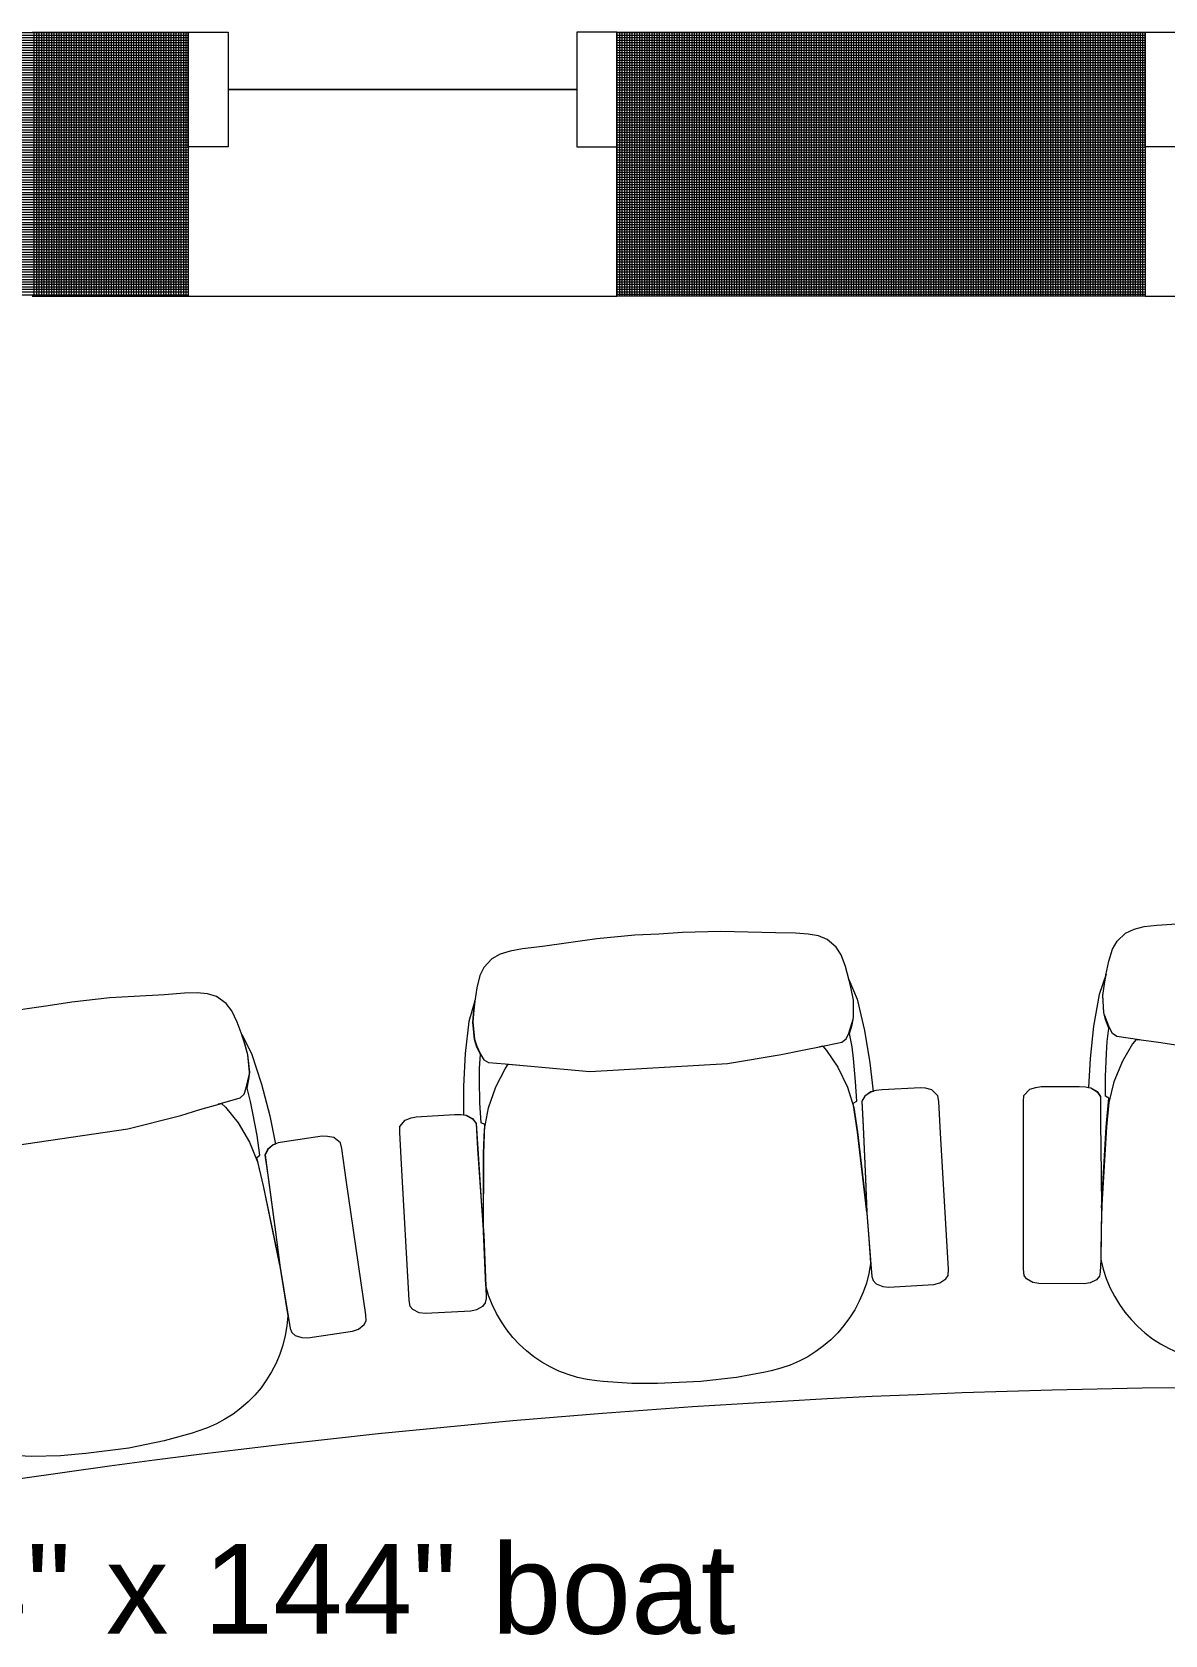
# Model space of a CAD drawing. Header units: inches. Extents: x -675 to 1187, y -924 to 1124.
# Drawn here: x -324.3 to -267.4, y 920.8 to 1001.2 of the extents above; entities that cross this region are included whole.
import ezdxf

# ---------------------------------------------------------------- set-up
doc = ezdxf.new("R2010")
doc.units = ezdxf.units.IN
doc.header["$MEASUREMENT"] = 0
for name, color, linetype, lineweight in [('A-Furn-Chair', 250, 'Continuous', 13), ('A-Furn-Table', 7, 'Continuous', 20), ('Base_dwg', 8, 'Continuous', 9), ('core and shell', 50, 'Continuous', 9)]:
    doc.layers.add(name, color=color, linetype=linetype, lineweight=lineweight)
doc.styles.add('Arial', font='arial.ttf', dxfattribs={"height": 4.5})

# ---------------------------------------------------------------- blocks, each defined once
blk = doc.blocks.new('Base_dwg_chair 3-727832-Level 1 Copy 1')
at = {"layer": 'A-Furn-Chair', "flags": 128}
for points in [[(-7.989, 16.409), (-9.128, 16.567), (-9.347, 16.727), (-9.504, 17.012), (-9.764, 17.695), (-9.785, 17.779), (-9.823, 18.65), (-9.731, 19.31), (-9.676, 19.648), (-9.53, 20.347), (-9.343, 20.948), (-9.116, 21.349), (-8.688, 21.763), (-8.26, 21.964), (-7.752, 22.084), (-7.124, 22.164), (-6.121, 22.231), (-3.379, 22.461), (-1.455, 22.525), (-0.263, 22.51), (0.929, 22.525), (2.853, 22.461), (5.595, 22.231), (6.598, 22.164), (7.226, 22.084), (7.734, 21.964), (8.162, 21.763), (8.59, 21.349), (8.817, 20.948), (9.004, 20.347), (9.141, 19.691), (9.216, 19.233), (9.298, 18.65), (9.259, 17.779), (9.173, 17.431), (9.013, 17.012), (8.856, 16.727), (8.637, 16.567), (7.804, 16.451), (6.527, 16.271), (3.576, 15.83), (-3.334, 15.83), (-6.053, 16.124), (-7.042, 16.271), (-8.16, 16.429)], [(-9.664, 19.693), (-10.014, 18.683), (-10.295, 17.093), (-10.468, 15.463), (-10.549, 14.018), (-10.429, 13.994), (-10.123, 13.8), (-9.953, 13.55), (-9.949, 12.275), (-9.922, 9.65), (-9.894, 7.981), (-9.655, 12.025), (-9.523, 13.488), (-9.699, 13.577), (-9.699, 14.571), (-9.654, 15.721), (-9.621, 16.317), (-9.537, 16.99), (-9.7, 17.419), (-9.787, 17.767), (-9.825, 18.638), (-9.744, 19.221), (-9.668, 19.678)], [(9.141, 19.693), (9.491, 18.683), (9.772, 17.093), (9.946, 15.463), (10.027, 14.018), (9.906, 13.994), (9.601, 13.8), (9.43, 13.55), (9.427, 12.275), (9.4, 9.65), (9.372, 7.981), (9.133, 12.025), (9.001, 13.488), (9.177, 13.577), (9.177, 14.571), (9.132, 15.721), (9.099, 16.317), (9.015, 16.99), (9.178, 17.419), (9.264, 17.767), (9.303, 18.638), (9.221, 19.221), (9.146, 19.678)], [(-9.933, 5.379), (-9.96, 4.757), (-10.006, 4.55), (-10.154, 4.376), (-10.468, 4.222), (-10.762, 4.175), (-13.035, 4.181), (-13.345, 4.235), (-13.655, 4.416), (-13.784, 4.587), (-13.805, 4.897), (-13.805, 11.739), (-13.805, 13.321), (-13.786, 13.617), (-13.497, 13.927), (-13.187, 14.023), (-12.93, 14.066), (-11.014, 14.066), (-10.693, 14.056), (-10.427, 14.005), (-10.121, 13.81), (-9.951, 13.56), (-9.947, 12.286), (-9.919, 9.661), (-9.89, 7.953)], [(9.41, 5.381), (9.436, 4.759), (9.483, 4.552), (9.63, 4.378), (9.945, 4.224), (10.239, 4.178), (12.512, 4.184), (12.822, 4.238), (13.132, 4.419), (13.261, 4.59), (13.282, 4.9), (13.282, 11.742), (13.282, 13.324), (13.26, 13.62), (12.972, 13.93), (12.661, 14.026), (12.405, 14.069), (10.489, 14.069), (10.168, 14.058), (9.901, 14.007), (9.596, 13.812), (9.426, 13.562), (9.422, 12.288), (9.395, 9.663), (9.366, 7.955)]]:
    blk.add_lwpolyline(points, close=True, dxfattribs=at)
for points in [[(9.413, 5.394), (9.367, 8.12), (9.136, 12.025), (9.026, 13.246), (8.765, 14.304), (8.332, 15.333), (7.82, 16.206), (7.645, 16.429), (6.527, 16.271), (3.576, 15.83), (-3.334, 15.83), (-6.053, 16.124), (-7.042, 16.271), (-8.16, 16.429), (-8.335, 16.206), (-8.848, 15.333), (-9.281, 14.304), (-9.536, 13.27), (-9.647, 12.037), (-9.877, 8.136), (-9.91, 6.872), (-9.927, 5.714), (-9.929, 5.397)], [(-4.634, 0.321), (-4.327, 0.267), (-2.885, 0.087), (-1.089, -0.015), (1.089, 0.015), (2.369, 0.087), (3.812, 0.267), (4.118, 0.321)]]:
    blk.add_lwpolyline(points, dxfattribs=at)
at = {"layer": 'A-Furn-Chair'}
for centre, start, end in [((-3.642, 6.656), 191.31574, 261.09659), ((3.126, 6.656), 278.90341, 348.65527)]:
    blk.add_arc(centre, 6.412, start, end, dxfattribs=at)
blk = doc.blocks.new('Base_dwg_chair 3-727831-Level 1 Copy 1')
at = {"layer": 'A-Furn-Chair', "flags": 128}
for points in [[(-7.989, 16.409), (-9.128, 16.567), (-9.347, 16.727), (-9.504, 17.012), (-9.764, 17.695), (-9.785, 17.779), (-9.823, 18.65), (-9.731, 19.31), (-9.676, 19.648), (-9.53, 20.347), (-9.343, 20.948), (-9.116, 21.349), (-8.688, 21.763), (-8.26, 21.964), (-7.752, 22.084), (-7.124, 22.164), (-6.121, 22.231), (-3.379, 22.461), (-1.455, 22.525), (-0.263, 22.51), (0.929, 22.525), (2.853, 22.461), (5.595, 22.231), (6.598, 22.164), (7.226, 22.084), (7.734, 21.964), (8.162, 21.763), (8.59, 21.349), (8.817, 20.948), (9.004, 20.347), (9.141, 19.691), (9.216, 19.233), (9.298, 18.65), (9.259, 17.779), (9.173, 17.431), (9.013, 17.012), (8.856, 16.727), (8.637, 16.567), (7.804, 16.451), (6.527, 16.271), (3.576, 15.83), (-3.334, 15.83), (-6.053, 16.124), (-7.042, 16.271), (-8.16, 16.429)], [(-9.664, 19.693), (-10.014, 18.683), (-10.295, 17.093), (-10.468, 15.463), (-10.549, 14.018), (-10.429, 13.994), (-10.123, 13.8), (-9.953, 13.55), (-9.949, 12.275), (-9.922, 9.65), (-9.894, 7.981), (-9.655, 12.025), (-9.523, 13.488), (-9.699, 13.577), (-9.699, 14.571), (-9.654, 15.721), (-9.621, 16.317), (-9.537, 16.99), (-9.7, 17.419), (-9.787, 17.767), (-9.825, 18.638), (-9.744, 19.221), (-9.668, 19.678)], [(9.141, 19.693), (9.491, 18.683), (9.772, 17.093), (9.946, 15.463), (10.027, 14.018), (9.906, 13.994), (9.601, 13.8), (9.43, 13.55), (9.427, 12.275), (9.4, 9.65), (9.372, 7.981), (9.133, 12.025), (9.001, 13.488), (9.177, 13.577), (9.177, 14.571), (9.132, 15.721), (9.099, 16.317), (9.015, 16.99), (9.178, 17.419), (9.264, 17.767), (9.303, 18.638), (9.221, 19.221), (9.146, 19.678)], [(-9.933, 5.379), (-9.96, 4.757), (-10.006, 4.55), (-10.154, 4.376), (-10.468, 4.222), (-10.762, 4.175), (-13.035, 4.181), (-13.345, 4.235), (-13.655, 4.416), (-13.784, 4.587), (-13.805, 4.897), (-13.805, 11.739), (-13.805, 13.321), (-13.786, 13.617), (-13.497, 13.927), (-13.187, 14.023), (-12.93, 14.066), (-11.014, 14.066), (-10.693, 14.056), (-10.427, 14.005), (-10.121, 13.81), (-9.951, 13.56), (-9.947, 12.286), (-9.919, 9.661), (-9.89, 7.953)], [(9.41, 5.381), (9.436, 4.759), (9.483, 4.552), (9.63, 4.378), (9.945, 4.224), (10.239, 4.178), (12.512, 4.184), (12.822, 4.238), (13.132, 4.419), (13.261, 4.59), (13.282, 4.9), (13.282, 11.742), (13.282, 13.324), (13.26, 13.62), (12.972, 13.93), (12.661, 14.026), (12.405, 14.069), (10.489, 14.069), (10.168, 14.058), (9.901, 14.007), (9.596, 13.812), (9.426, 13.562), (9.422, 12.288), (9.395, 9.663), (9.366, 7.955)]]:
    blk.add_lwpolyline(points, close=True, dxfattribs=at)
for points in [[(9.413, 5.394), (9.367, 8.12), (9.136, 12.025), (9.026, 13.246), (8.765, 14.304), (8.332, 15.333), (7.82, 16.206), (7.645, 16.429), (6.527, 16.271), (3.576, 15.83), (-3.334, 15.83), (-6.053, 16.124), (-7.042, 16.271), (-8.16, 16.429), (-8.335, 16.206), (-8.848, 15.333), (-9.281, 14.304), (-9.536, 13.27), (-9.647, 12.037), (-9.877, 8.136), (-9.91, 6.872), (-9.927, 5.714), (-9.929, 5.397)], [(-4.634, 0.321), (-4.327, 0.267), (-2.885, 0.087), (-1.089, -0.015), (1.089, 0.015), (2.369, 0.087), (3.812, 0.267), (4.118, 0.321)]]:
    blk.add_lwpolyline(points, dxfattribs=at)
at = {"layer": 'A-Furn-Chair'}
for centre, start, end in [((-3.642, 6.656), 191.31574, 261.09659), ((3.126, 6.656), 278.90341, 348.65527)]:
    blk.add_arc(centre, 6.412, start, end, dxfattribs=at)
blk = doc.blocks.new('Base_dwg_boat 5-727833-Level 1 Copy 1')
at = {"layer": 'A-Furn-Table'}
blk.add_arc((0, -408), 435, 80.47272, 99.52728, dxfattribs=at)
at = {"extrusion": (0, 0, -1), "zscale": -1}
for p, rotation in [((29.993, 27.235), 356.7061250745268), ((58.68, 23.808), 351.7550629421033)]:
    blk.add_blockref('Base_dwg_chair 3-727831-Level 1 Copy 1', p, dxfattribs=dict(at, rotation=rotation))
blk.add_blockref('Base_dwg_chair 3-727832-Level 1 Copy 1', (1.089, 28.015))
at = {"layer": 'A-Furn-Table', "insert": (-69.726, 19.138), "char_height": 4.5, "width": 50.90617, "attachment_point": 1, "line_spacing_factor": 0.941778, "style": 'Arial'}
blk.add_mtext('54" x 144" boat', dxfattribs=at)
blk = doc.blocks.new('Base_dwg__U237-727834-Level 1 Copy 1')
blk.add_blockref('Base_dwg_boat 5-727833-Level 1 Copy 1', (0, 0))
blk = doc.blocks.new('Base_dwg-531197-Level 1 Copy 1')
at = {"layer": 'core and shell'}
for p, q in [((676.645, 1911.875), (676.645, 1925.125)), ((676.77, 1911.875), (676.77, 1925.125)), ((676.895, 1911.875), (676.895, 1925.125)), ((677.02, 1911.875), (677.02, 1925.125)), ((677.145, 1911.875), (677.145, 1925.125)), ((677.27, 1911.875), (677.27, 1925.125)), ((677.395, 1911.875), (677.395, 1925.125)), ((677.52, 1911.875), (677.52, 1925.125)), ((677.645, 1911.875), (677.645, 1925.125)), ((677.77, 1911.875), (677.77, 1925.125)), ((677.895, 1911.875), (677.895, 1925.125)), ((678.02, 1911.875), (678.02, 1925.125)), ((678.145, 1911.875), (678.145, 1925.125)), ((678.27, 1911.875), (678.27, 1925.125)), ((678.395, 1911.875), (678.395, 1925.125)), ((678.52, 1911.875), (678.52, 1925.125)), ((678.645, 1911.875), (678.645, 1925.125)), ((678.77, 1911.875), (678.77, 1925.125)), ((678.895, 1911.875), (678.895, 1925.125)), ((679.02, 1911.875), (679.02, 1925.125)), ((679.145, 1911.875), (679.145, 1925.125)), ((679.27, 1911.875), (679.27, 1925.125)), ((679.395, 1911.875), (679.395, 1925.125)), ((679.52, 1911.875), (679.52, 1925.125)), ((679.645, 1911.875), (679.645, 1925.125)), ((679.77, 1911.875), (679.77, 1925.125)), ((679.895, 1911.875), (679.895, 1925.125)), ((680.02, 1911.875), (680.02, 1925.125)), ((680.145, 1911.875), (680.145, 1925.125)), ((680.27, 1911.875), (680.27, 1925.125)), ((680.395, 1911.875), (680.395, 1925.125)), ((680.52, 1911.875), (680.52, 1925.125)), ((680.645, 1911.875), (680.645, 1925.125)), ((680.77, 1911.875), (680.77, 1925.125)), ((680.895, 1911.875), (680.895, 1925.125)), ((681.02, 1911.875), (681.02, 1925.125)), ((681.145, 1911.875), (681.145, 1925.125)), ((681.27, 1911.875), (681.27, 1925.125)), ((681.395, 1911.875), (681.395, 1925.125)), ((681.52, 1911.875), (681.52, 1925.125)), ((681.645, 1911.875), (681.645, 1925.125)), ((681.77, 1911.875), (681.77, 1925.125)), ((681.895, 1911.875), (681.895, 1925.125)), ((682.02, 1911.875), (682.02, 1925.125)), ((682.145, 1911.875), (682.145, 1925.125)), ((682.27, 1911.875), (682.27, 1925.125)), ((682.395, 1911.875), (682.395, 1925.125)), ((682.52, 1911.875), (682.52, 1925.125)), ((682.645, 1911.875), (682.645, 1925.125)), ((682.77, 1911.875), (682.77, 1925.125)), ((682.895, 1911.875), (682.895, 1925.125)), ((683.02, 1911.875), (683.02, 1925.125)), ((683.145, 1911.875), (683.145, 1925.125)), ((683.27, 1911.875), (683.27, 1925.125)), ((683.395, 1911.875), (683.395, 1925.125)), ((683.52, 1911.875), (683.52, 1925.125)), ((683.645, 1911.875), (683.645, 1925.125)), ((683.77, 1911.875), (683.77, 1925.125)), ((683.895, 1911.875), (683.895, 1925.125)), ((684.02, 1911.875), (684.02, 1925.125)), ((684.145, 1911.875), (684.145, 1925.125)), ((684.27, 1911.875), (684.27, 1925.125)), ((732.371, 1925.081), (705.871, 1925.081)), ((732.371, 1924.956), (705.871, 1924.956)), ((732.371, 1924.831), (705.871, 1924.831)), ((732.371, 1924.706), (705.871, 1924.706)), ((705.895, 1911.875), (705.895, 1925.125)), ((706.02, 1911.875), (706.02, 1925.125)), ((706.145, 1911.875), (706.145, 1925.125)), ((706.27, 1911.875), (706.27, 1925.125)), ((706.395, 1911.875), (706.395, 1925.125)), ((706.52, 1911.875), (706.52, 1925.125)), ((706.645, 1911.875), (706.645, 1925.125)), ((706.77, 1911.875), (706.77, 1925.125)), ((706.895, 1911.875), (706.895, 1925.125)), ((707.02, 1911.875), (707.02, 1925.125)), ((707.145, 1911.875), (707.145, 1925.125)), ((707.27, 1911.875), (707.27, 1925.125)), ((707.395, 1911.875), (707.395, 1925.125)), ((707.52, 1911.875), (707.52, 1925.125)), ((707.645, 1911.875), (707.645, 1925.125)), ((707.77, 1911.875), (707.77, 1925.125)), ((707.895, 1911.875), (707.895, 1925.125)), ((708.02, 1911.875), (708.02, 1925.125)), ((708.145, 1911.875), (708.145, 1925.125)), ((708.27, 1911.875), (708.27, 1925.125)), ((708.395, 1911.875), (708.395, 1925.125)), ((708.52, 1911.875), (708.52, 1925.125)), ((708.645, 1911.875), (708.645, 1925.125)), ((708.77, 1911.875), (708.77, 1925.125)), ((708.895, 1911.875), (708.895, 1925.125)), ((709.02, 1911.875), (709.02, 1925.125)), ((709.145, 1911.875), (709.145, 1925.125)), ((709.27, 1911.875), (709.27, 1925.125)), ((709.395, 1911.875), (709.395, 1925.125)), ((709.52, 1911.875), (709.52, 1925.125)), ((709.645, 1911.875), (709.645, 1925.125)), ((709.77, 1911.875), (709.77, 1925.125)), ((709.895, 1911.875), (709.895, 1925.125)), ((710.02, 1911.875), (710.02, 1925.125)), ((710.145, 1911.875), (710.145, 1925.125)), ((710.27, 1911.875), (710.27, 1925.125)), ((710.395, 1911.875), (710.395, 1925.125)), ((710.52, 1911.875), (710.52, 1925.125)), ((710.645, 1911.875), (710.645, 1925.125)), ((710.77, 1911.875), (710.77, 1925.125)), ((710.895, 1911.875), (710.895, 1925.125)), ((711.02, 1911.875), (711.02, 1925.125)), ((711.145, 1911.875), (711.145, 1925.125)), ((711.27, 1911.875), (711.27, 1925.125)), ((711.395, 1911.875), (711.395, 1925.125)), ((711.52, 1911.875), (711.52, 1925.125)), ((711.645, 1911.875), (711.645, 1925.125)), ((711.77, 1911.875), (711.77, 1925.125)), ((711.895, 1911.875), (711.895, 1925.125)), ((712.02, 1911.875), (712.02, 1925.125)), ((712.145, 1911.875), (712.145, 1925.125)), ((712.27, 1911.875), (712.27, 1925.125)), ((712.395, 1911.875), (712.395, 1925.125)), ((712.52, 1911.875), (712.52, 1925.125)), ((712.645, 1911.875), (712.645, 1925.125)), ((712.77, 1911.875), (712.77, 1925.125)), ((712.895, 1911.875), (712.895, 1925.125)), ((713.02, 1911.875), (713.02, 1925.125)), ((713.145, 1911.875), (713.145, 1925.125)), ((713.27, 1911.875), (713.27, 1925.125)), ((713.395, 1911.875), (713.395, 1925.125)), ((713.52, 1911.875), (713.52, 1925.125)), ((713.645, 1911.875), (713.645, 1925.125)), ((713.77, 1911.875), (713.77, 1925.125)), ((713.895, 1911.875), (713.895, 1925.125)), ((714.02, 1911.875), (714.02, 1925.125)), ((714.145, 1911.875), (714.145, 1925.125)), ((714.27, 1911.875), (714.27, 1925.125)), ((714.395, 1911.875), (714.395, 1925.125)), ((714.52, 1911.875), (714.52, 1925.125)), ((714.645, 1911.875), (714.645, 1925.125)), ((714.77, 1911.875), (714.77, 1925.125)), ((714.895, 1911.875), (714.895, 1925.125)), ((715.02, 1911.875), (715.02, 1925.125)), ((715.145, 1911.875), (715.145, 1925.125)), ((715.27, 1911.875), (715.27, 1925.125)), ((715.395, 1911.875), (715.395, 1925.125)), ((715.52, 1911.875), (715.52, 1925.125)), ((715.645, 1911.875), (715.645, 1925.125)), ((715.77, 1911.875), (715.77, 1925.125)), ((715.895, 1911.875), (715.895, 1925.125)), ((716.02, 1911.875), (716.02, 1925.125)), ((716.145, 1911.875), (716.145, 1925.125)), ((716.27, 1911.875), (716.27, 1925.125)), ((716.395, 1911.875), (716.395, 1925.125)), ((716.52, 1911.875), (716.52, 1925.125)), ((716.645, 1911.875), (716.645, 1925.125)), ((716.77, 1911.875), (716.77, 1925.125)), ((716.895, 1911.875), (716.895, 1925.125)), ((717.02, 1911.875), (717.02, 1925.125)), ((717.145, 1911.875), (717.145, 1925.125)), ((717.27, 1911.875), (717.27, 1925.125)), ((717.395, 1911.875), (717.395, 1925.125)), ((717.52, 1911.875), (717.52, 1925.125)), ((717.645, 1911.875), (717.645, 1925.125)), ((717.77, 1911.875), (717.77, 1925.125)), ((717.895, 1911.875), (717.895, 1925.125)), ((718.02, 1911.875), (718.02, 1925.125)), ((718.145, 1911.875), (718.145, 1925.125)), ((718.27, 1911.875), (718.27, 1925.125)), ((718.395, 1911.875), (718.395, 1925.125)), ((718.52, 1911.875), (718.52, 1925.125)), ((718.645, 1911.875), (718.645, 1925.125)), ((718.77, 1911.875), (718.77, 1925.125)), ((718.895, 1911.875), (718.895, 1925.125)), ((719.02, 1911.875), (719.02, 1925.125)), ((719.145, 1911.875), (719.145, 1925.125)), ((719.27, 1911.875), (719.27, 1925.125)), ((719.395, 1911.875), (719.395, 1925.125)), ((719.52, 1911.875), (719.52, 1925.125)), ((719.645, 1911.875), (719.645, 1925.125)), ((719.77, 1911.875), (719.77, 1925.125)), ((719.895, 1911.875), (719.895, 1925.125)), ((720.02, 1911.875), (720.02, 1925.125)), ((720.145, 1911.875), (720.145, 1925.125)), ((720.27, 1911.875), (720.27, 1925.125)), ((720.395, 1911.875), (720.395, 1925.125)), ((720.52, 1911.875), (720.52, 1925.125)), ((720.645, 1911.875), (720.645, 1925.125)), ((720.77, 1911.875), (720.77, 1925.125)), ((720.895, 1911.875), (720.895, 1925.125)), ((721.02, 1911.875), (721.02, 1925.125)), ((721.145, 1911.875), (721.145, 1925.125)), ((721.27, 1911.875), (721.27, 1925.125)), ((721.395, 1911.875), (721.395, 1925.125)), ((721.52, 1911.875), (721.52, 1925.125)), ((721.645, 1911.875), (721.645, 1925.125)), ((721.77, 1911.875), (721.77, 1925.125)), ((721.895, 1911.875), (721.895, 1925.125)), ((722.02, 1911.875), (722.02, 1925.125)), ((722.145, 1911.875), (722.145, 1925.125)), ((722.27, 1911.875), (722.27, 1925.125)), ((722.395, 1911.875), (722.395, 1925.125)), ((722.52, 1911.875), (722.52, 1925.125)), ((722.645, 1911.875), (722.645, 1925.125)), ((722.77, 1911.875), (722.77, 1925.125)), ((722.895, 1911.875), (722.895, 1925.125)), ((723.02, 1911.875), (723.02, 1925.125)), ((723.145, 1911.875), (723.145, 1925.125)), ((723.27, 1911.875), (723.27, 1925.125)), ((723.395, 1911.875), (723.395, 1925.125)), ((723.52, 1911.875), (723.52, 1925.125)), ((723.645, 1911.875), (723.645, 1925.125)), ((723.77, 1911.875), (723.77, 1925.125)), ((723.895, 1911.875), (723.895, 1925.125)), ((724.02, 1911.875), (724.02, 1925.125)), ((724.145, 1911.875), (724.145, 1925.125)), ((724.27, 1911.875), (724.27, 1925.125)), ((724.395, 1911.875), (724.395, 1925.125)), ((724.52, 1911.875), (724.52, 1925.125)), ((724.645, 1911.875), (724.645, 1925.125)), ((724.77, 1911.875), (724.77, 1925.125)), ((724.895, 1911.875), (724.895, 1925.125)), ((725.02, 1911.875), (725.02, 1925.125)), ((725.145, 1911.875), (725.145, 1925.125)), ((725.27, 1911.875), (725.27, 1925.125)), ((725.395, 1911.875), (725.395, 1925.125)), ((725.52, 1911.875), (725.52, 1925.125)), ((725.645, 1911.875), (725.645, 1925.125)), ((725.77, 1911.875), (725.77, 1925.125)), ((725.895, 1911.875), (725.895, 1925.125)), ((726.02, 1911.875), (726.02, 1925.125)), ((726.145, 1911.875), (726.145, 1925.125)), ((726.27, 1911.875), (726.27, 1925.125)), ((726.395, 1911.875), (726.395, 1925.125)), ((726.52, 1911.875), (726.52, 1925.125)), ((726.645, 1911.875), (726.645, 1925.125)), ((726.77, 1911.875), (726.77, 1925.125)), ((726.895, 1911.875), (726.895, 1925.125)), ((727.02, 1911.875), (727.02, 1925.125)), ((727.145, 1911.875), (727.145, 1925.125)), ((727.27, 1911.875), (727.27, 1925.125)), ((727.395, 1911.875), (727.395, 1925.125)), ((727.52, 1911.875), (727.52, 1925.125)), ((727.645, 1911.875), (727.645, 1925.125)), ((727.77, 1911.875), (727.77, 1925.125)), ((727.895, 1911.875), (727.895, 1925.125)), ((728.02, 1911.875), (728.02, 1925.125)), ((728.145, 1911.875), (728.145, 1925.125)), ((728.27, 1911.875), (728.27, 1925.125)), ((728.395, 1911.875), (728.395, 1925.125)), ((728.52, 1911.875), (728.52, 1925.125)), ((728.645, 1911.875), (728.645, 1925.125)), ((728.77, 1911.875), (728.77, 1925.125)), ((728.895, 1911.875), (728.895, 1925.125)), ((729.02, 1911.875), (729.02, 1925.125)), ((729.145, 1911.875), (729.145, 1925.125)), ((729.27, 1911.875), (729.27, 1925.125)), ((729.395, 1911.875), (729.395, 1925.125)), ((729.52, 1911.875), (729.52, 1925.125)), ((729.645, 1911.875), (729.645, 1925.125)), ((729.77, 1911.875), (729.77, 1925.125)), ((729.895, 1911.875), (729.895, 1925.125)), ((730.02, 1911.875), (730.02, 1925.125)), ((730.145, 1911.875), (730.145, 1925.125)), ((730.27, 1911.875), (730.27, 1925.125)), ((730.395, 1911.875), (730.395, 1925.125)), ((730.52, 1911.875), (730.52, 1925.125)), ((730.645, 1911.875), (730.645, 1925.125)), ((730.77, 1911.875), (730.77, 1925.125)), ((730.895, 1911.875), (730.895, 1925.125)), ((731.02, 1911.875), (731.02, 1925.125)), ((731.145, 1911.875), (731.145, 1925.125)), ((731.27, 1911.875), (731.27, 1925.125)), ((731.395, 1911.875), (731.395, 1925.125)), ((731.52, 1911.875), (731.52, 1925.125)), ((731.645, 1911.875), (731.645, 1925.125)), ((731.77, 1911.875), (731.77, 1925.125)), ((731.895, 1911.875), (731.895, 1925.125)), ((732.02, 1911.875), (732.02, 1925.125)), ((732.145, 1911.875), (732.145, 1925.125)), ((732.27, 1911.875), (732.27, 1925.125)), ((732.371, 1924.581), (705.871, 1924.581)), ((732.371, 1924.456), (705.871, 1924.456)), ((732.371, 1924.331), (705.871, 1924.331)), ((732.371, 1924.206), (705.871, 1924.206)), ((732.371, 1924.081), (705.871, 1924.081)), ((732.371, 1923.956), (705.871, 1923.956)), ((732.371, 1923.831), (705.871, 1923.831)), ((732.371, 1923.706), (705.871, 1923.706)), ((732.371, 1923.581), (705.871, 1923.581)), ((732.371, 1923.456), (705.871, 1923.456)), ((732.371, 1923.331), (705.871, 1923.331)), ((732.371, 1923.206), (705.871, 1923.206)), ((732.371, 1923.081), (705.871, 1923.081)), ((732.371, 1922.956), (705.871, 1922.956)), ((732.371, 1922.831), (705.871, 1922.831)), ((732.371, 1922.706), (705.871, 1922.706)), ((732.371, 1922.581), (705.871, 1922.581)), ((732.371, 1922.456), (705.871, 1922.456)), ((732.371, 1922.331), (705.871, 1922.331)), ((732.371, 1922.206), (705.871, 1922.206)), ((732.371, 1922.081), (705.871, 1922.081)), ((732.371, 1921.956), (705.871, 1921.956)), ((732.371, 1921.831), (705.871, 1921.831)), ((732.371, 1921.706), (705.871, 1921.706)), ((732.371, 1921.581), (705.871, 1921.581)), ((732.371, 1921.456), (705.871, 1921.456)), ((732.371, 1921.331), (705.871, 1921.331)), ((732.371, 1921.206), (705.871, 1921.206)), ((732.371, 1921.081), (705.871, 1921.081)), ((732.371, 1920.956), (705.871, 1920.956)), ((732.371, 1920.831), (705.871, 1920.831)), ((732.371, 1920.706), (705.871, 1920.706)), ((732.371, 1920.581), (705.871, 1920.581)), ((732.371, 1920.456), (705.871, 1920.456)), ((732.371, 1920.331), (705.871, 1920.331)), ((732.371, 1920.206), (705.871, 1920.206)), ((732.371, 1920.081), (705.871, 1920.081)), ((732.371, 1919.956), (705.871, 1919.956)), ((732.371, 1919.831), (705.871, 1919.831)), ((732.371, 1919.706), (705.871, 1919.706)), ((732.371, 1919.581), (705.871, 1919.581)), ((732.371, 1919.456), (705.871, 1919.456)), ((732.371, 1919.331), (705.871, 1919.331)), ((732.371, 1919.206), (705.871, 1919.206)), ((732.371, 1919.081), (705.871, 1919.081)), ((732.371, 1918.956), (705.871, 1918.956)), ((732.371, 1918.831), (705.871, 1918.831)), ((732.371, 1918.706), (705.871, 1918.706)), ((732.371, 1918.581), (705.871, 1918.581)), ((732.371, 1918.456), (705.871, 1918.456)), ((732.371, 1918.331), (705.871, 1918.331)), ((732.371, 1918.206), (705.871, 1918.206)), ((732.371, 1918.081), (705.871, 1918.081)), ((732.371, 1917.956), (705.871, 1917.956)), ((732.371, 1917.831), (705.871, 1917.831)), ((732.371, 1917.706), (705.871, 1917.706)), ((732.371, 1917.581), (705.871, 1917.581)), ((732.371, 1917.456), (705.871, 1917.456)), ((732.371, 1917.331), (705.871, 1917.331)), ((732.371, 1917.206), (705.871, 1917.206)), ((732.371, 1917.081), (705.871, 1917.081)), ((732.371, 1916.956), (705.871, 1916.956)), ((732.371, 1916.831), (705.871, 1916.831)), ((732.371, 1916.706), (705.871, 1916.706)), ((732.371, 1916.581), (705.871, 1916.581)), ((732.371, 1916.456), (705.871, 1916.456)), ((732.371, 1916.331), (705.871, 1916.331)), ((732.371, 1916.206), (705.871, 1916.206)), ((732.371, 1916.081), (705.871, 1916.081)), ((732.371, 1915.956), (705.871, 1915.956)), ((732.371, 1915.831), (705.871, 1915.831)), ((732.371, 1915.706), (705.871, 1915.706)), ((732.371, 1915.581), (705.871, 1915.581)), ((732.371, 1915.456), (705.871, 1915.456)), ((732.371, 1915.331), (705.871, 1915.331)), ((732.371, 1915.206), (705.871, 1915.206)), ((732.371, 1915.081), (705.871, 1915.081)), ((732.371, 1914.956), (705.871, 1914.956)), ((732.371, 1914.831), (705.871, 1914.831)), ((732.371, 1914.706), (705.871, 1914.706)), ((732.371, 1914.581), (705.871, 1914.581)), ((732.371, 1914.456), (705.871, 1914.456)), ((732.371, 1914.331), (705.871, 1914.331)), ((732.371, 1914.206), (705.871, 1914.206)), ((732.371, 1914.081), (705.871, 1914.081)), ((732.371, 1913.956), (705.871, 1913.956)), ((732.371, 1913.831), (705.871, 1913.831)), ((732.371, 1913.706), (705.871, 1913.706)), ((732.371, 1913.581), (705.871, 1913.581)), ((732.371, 1913.456), (705.871, 1913.456)), ((732.371, 1913.331), (705.871, 1913.331)), ((732.371, 1913.206), (705.871, 1913.206)), ((732.371, 1913.081), (705.871, 1913.081)), ((732.371, 1912.956), (705.871, 1912.956)), ((732.371, 1912.831), (705.871, 1912.831)), ((732.371, 1912.706), (705.871, 1912.706)), ((732.371, 1912.581), (705.871, 1912.581)), ((676.535, 1911.875), (684.371, 1911.875)), ((732.371, 1912.456), (705.871, 1912.456)), ((732.371, 1912.331), (705.871, 1912.331)), ((732.371, 1912.206), (705.871, 1912.206)), ((732.371, 1912.081), (705.871, 1912.081)), ((732.371, 1911.956), (705.871, 1911.956))]:
    blk.add_line(p, q, dxfattribs=at)
at = {"layer": 'core and shell', "flags": 128}
for points in [[(684.371, 1924.706), (676.535, 1924.706), (669.375, 1924.706)], [(684.371, 1924.831), (676.535, 1924.831), (670.536, 1924.831)], [(684.371, 1924.956), (676.535, 1924.956), (671.986, 1924.956)], [(684.371, 1925.081), (676.535, 1925.081), (674.221, 1925.081)], [(676.535, 1925.125), (684.371, 1925.125), (684.371, 1911.875), (705.871, 1911.875)], [(732.371, 1911.875), (705.871, 1911.875), (705.871, 1925.125), (732.371, 1925.125), (732.371, 1911.875), (753.871, 1911.875)], [(684.371, 1923.831), (676.535, 1923.831), (663.993, 1923.831)], [(684.371, 1923.956), (676.535, 1923.956), (664.609, 1923.956)], [(684.371, 1924.081), (676.535, 1924.081), (665.259, 1924.081)], [(684.371, 1924.206), (676.535, 1924.206), (665.95, 1924.206)], [(684.371, 1924.331), (676.535, 1924.331), (666.692, 1924.331)], [(684.371, 1924.456), (676.535, 1924.456), (667.495, 1924.456)], [(684.371, 1924.581), (676.535, 1924.581), (668.38, 1924.581)], [(684.371, 1923.081), (676.535, 1923.081), (660.82, 1923.081)], [(684.371, 1923.206), (676.535, 1923.206), (661.301, 1923.206)], [(684.371, 1923.331), (676.535, 1923.331), (661.798, 1923.331)], [(684.371, 1923.456), (676.535, 1923.456), (662.313, 1923.456)], [(684.371, 1923.581), (676.535, 1923.581), (662.849, 1923.581)], [(684.371, 1923.706), (676.535, 1923.706), (663.408, 1923.706)], [(684.371, 1922.331), (676.535, 1922.331), (658.219, 1922.331)], [(684.371, 1922.456), (676.535, 1922.456), (658.624, 1922.456)], [(684.371, 1922.581), (676.535, 1922.581), (659.039, 1922.581)], [(684.371, 1922.706), (676.535, 1922.706), (659.466, 1922.706)], [(684.371, 1922.831), (676.535, 1922.831), (659.904, 1922.831)], [(684.371, 1922.956), (676.535, 1922.956), (660.355, 1922.956)], [(686.372, 1922.25), (686.372, 1922.249), (703.87, 1922.249), (703.871, 1922.25), (686.371, 1922.25), (686.371, 1922.249), (703.871, 1922.249), (703.871, 1922.25)], [(684.371, 1921.456), (676.535, 1921.456), (655.622, 1921.456)], [(684.371, 1921.581), (676.535, 1921.581), (655.971, 1921.581)], [(684.371, 1921.706), (676.535, 1921.706), (656.326, 1921.706)], [(684.371, 1921.831), (676.535, 1921.831), (656.689, 1921.831)], [(684.371, 1921.956), (676.535, 1921.956), (657.059, 1921.956)], [(684.371, 1922.081), (676.535, 1922.081), (657.437, 1922.081)], [(684.371, 1922.206), (676.535, 1922.206), (657.823, 1922.206)], [(684.371, 1920.706), (676.535, 1920.706), (653.656, 1920.706)], [(684.371, 1920.831), (676.535, 1920.831), (653.97, 1920.831)], [(684.371, 1920.956), (676.535, 1920.956), (654.289, 1920.956)], [(684.371, 1921.081), (676.535, 1921.081), (654.614, 1921.081)], [(684.371, 1921.206), (676.535, 1921.206), (654.944, 1921.206)], [(684.371, 1921.331), (676.535, 1921.331), (655.28, 1921.331)], [(684.371, 1919.831), (676.535, 1919.831), (651.586, 1919.831)], [(684.371, 1919.956), (676.535, 1919.956), (651.869, 1919.956)], [(684.371, 1920.081), (676.535, 1920.081), (652.156, 1920.081)], [(684.371, 1920.206), (676.535, 1920.206), (652.447, 1920.206)], [(684.371, 1920.331), (676.535, 1920.331), (652.743, 1920.331)], [(684.371, 1920.456), (676.535, 1920.456), (653.043, 1920.456)], [(684.371, 1920.581), (676.535, 1920.581), (653.347, 1920.581)], [(684.371, 1919.081), (676.535, 1919.081), (649.962, 1919.081)], [(684.371, 1919.206), (676.535, 1919.206), (650.224, 1919.206)], [(684.371, 1919.331), (676.535, 1919.331), (650.49, 1919.331)], [(684.371, 1919.456), (676.535, 1919.456), (650.758, 1919.456)], [(684.371, 1919.581), (676.535, 1919.581), (651.031, 1919.581)], [(684.371, 1919.706), (676.535, 1919.706), (651.306, 1919.706)], [(684.371, 1918.206), (676.535, 1918.206), (648.21, 1918.206)], [(684.371, 1918.331), (676.535, 1918.331), (648.452, 1918.331)], [(684.371, 1918.456), (676.535, 1918.456), (648.697, 1918.456)], [(684.371, 1918.581), (676.535, 1918.581), (648.944, 1918.581)], [(684.371, 1918.706), (676.535, 1918.706), (649.194, 1918.706)], [(684.371, 1918.831), (676.535, 1918.831), (649.447, 1918.831)], [(684.371, 1918.956), (676.535, 1918.956), (649.703, 1918.956)], [(684.371, 1917.456), (676.535, 1917.456), (646.811, 1917.456)], [(684.371, 1917.581), (676.535, 1917.581), (647.038, 1917.581)], [(647.27, 1901.971), (647.27, 1917.708), (676.535, 1917.708), (684.371, 1917.708)], [(684.371, 1917.831), (676.535, 1917.831), (647.5, 1917.831)], [(684.371, 1917.956), (676.535, 1917.956), (647.734, 1917.956)], [(684.371, 1918.081), (676.535, 1918.081), (647.971, 1918.081)], [(627.787, 1901.081), (646.145, 1901.081), (646.145, 1917.083), (676.535, 1917.083), (684.371, 1917.083)], [(684.371, 1916.706), (676.535, 1916.706), (645.493, 1916.706)], [(684.371, 1916.831), (676.535, 1916.831), (645.707, 1916.831)], [(684.371, 1916.956), (676.535, 1916.956), (645.924, 1916.956)], [(684.371, 1917.206), (676.535, 1917.206), (646.363, 1917.206)], [(684.371, 1917.331), (676.535, 1917.331), (646.586, 1917.331)], [(684.371, 1915.831), (676.535, 1915.831), (644.044, 1915.831)], [(684.371, 1915.956), (676.535, 1915.956), (644.246, 1915.956)], [(684.371, 1916.081), (676.535, 1916.081), (644.449, 1916.081)], [(684.371, 1916.206), (676.535, 1916.206), (644.654, 1916.206)], [(684.371, 1916.331), (676.535, 1916.331), (644.861, 1916.331)], [(684.371, 1916.456), (676.535, 1916.456), (645.07, 1916.456)], [(684.371, 1916.581), (676.535, 1916.581), (645.28, 1916.581)], [(684.371, 1915.081), (676.535, 1915.081), (642.871, 1915.081)], [(684.371, 1915.206), (676.535, 1915.206), (643.062, 1915.206)], [(684.371, 1915.331), (676.535, 1915.331), (643.255, 1915.331)], [(684.371, 1915.456), (676.535, 1915.456), (643.45, 1915.456)], [(643.645, 1898.906), (643.645, 1915.581), (676.535, 1915.581), (684.371, 1915.581)], [(684.371, 1915.706), (676.535, 1915.706), (643.845, 1915.706)], [(684.371, 1914.206), (676.535, 1914.206), (641.571, 1914.206)], [(684.371, 1914.331), (676.535, 1914.331), (641.753, 1914.331)], [(684.371, 1914.456), (676.535, 1914.456), (641.935, 1914.456)], [(684.371, 1914.581), (676.535, 1914.581), (642.119, 1914.581)], [(684.371, 1914.706), (676.535, 1914.706), (642.305, 1914.706)], [(684.371, 1914.831), (676.535, 1914.831), (642.492, 1914.831)], [(684.371, 1914.956), (676.535, 1914.956), (642.681, 1914.956)], [(684.371, 1913.456), (676.535, 1913.456), (640.512, 1913.456)], [(684.371, 1913.581), (676.535, 1913.581), (640.685, 1913.581)], [(684.371, 1913.706), (676.535, 1913.706), (640.86, 1913.706)], [(684.371, 1913.831), (676.535, 1913.831), (641.035, 1913.831)], [(684.371, 1913.956), (676.535, 1913.956), (641.213, 1913.956)], [(641.395, 1896.662), (641.395, 1914.084), (676.535, 1914.084), (684.371, 1914.084)], [(684.371, 1912.581), (676.535, 1912.581), (639.333, 1912.581)], [(684.371, 1912.706), (676.535, 1912.706), (639.497, 1912.706)], [(684.371, 1912.831), (676.535, 1912.831), (639.663, 1912.831)], [(684.371, 1912.956), (676.535, 1912.956), (639.831, 1912.956)], [(684.371, 1913.081), (676.535, 1913.081), (639.999, 1913.081)], [(684.371, 1913.206), (676.535, 1913.206), (640.169, 1913.206)], [(684.371, 1913.331), (676.535, 1913.331), (640.34, 1913.331)], [(638.52, 1893.302), (638.52, 1911.953), (676.535, 1911.953), (684.371, 1911.953)], [(684.371, 1912.081), (676.535, 1912.081), (638.684, 1912.081)], [(684.371, 1912.206), (676.535, 1912.206), (638.845, 1912.206)], [(684.371, 1912.331), (676.535, 1912.331), (639.006, 1912.331)], [(684.371, 1912.456), (676.535, 1912.456), (639.169, 1912.456)]]:
    blk.add_lwpolyline(points, dxfattribs=at)
for points in [[(686.371, 1919.375), (684.371, 1919.375), (684.371, 1925.125), (686.371, 1925.125)], [(703.871, 1919.375), (705.871, 1919.375), (705.871, 1925.125), (703.871, 1925.125)], [(734.371, 1919.375), (732.371, 1919.375), (732.371, 1925.125), (734.371, 1925.125)]]:
    blk.add_lwpolyline(points, close=True, dxfattribs=at)
blk.add_blockref('Base_dwg__U237-727834-Level 1 Copy 1', (738.997, 1830.157))

msp = doc.modelspace()

# ---------------------------------------------------------------- block references
at = {"layer": 'Base_dwg', "color": 7, "lineweight": 20}
msp.add_blockref('Base_dwg-531197-Level 1 Copy 1', (-1000.794, -923.952), dxfattribs=at)

doc.saveas('drawing.dxf')
